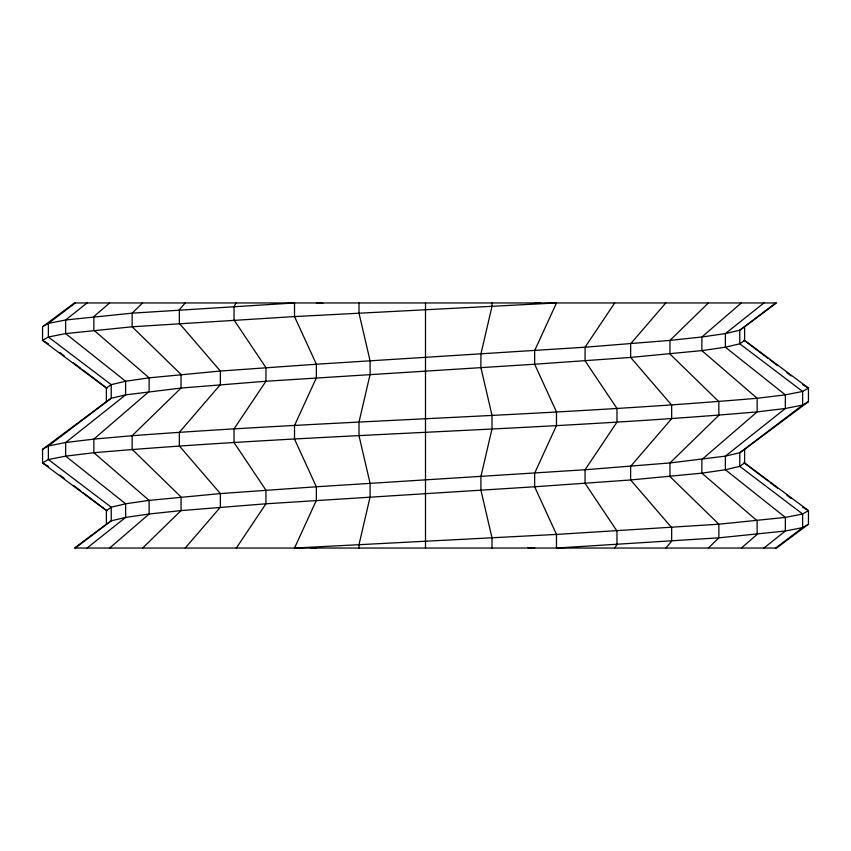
<?xml version="1.0" encoding="UTF-8"?>
<svg xmlns="http://www.w3.org/2000/svg" width="851" height="851" viewBox="0 0 851 851"><rect width="100%" height="100%" fill="white"/><g stroke="black" fill="none" stroke-linecap="round" stroke-linejoin="round"><path stroke-width="1.28" d="M236.301 302.956L234.025 306.36L234.025 319.976L265.938 367.632L265.938 381.248L234.025 428.904L234.025 442.52L265.938 490.176L265.938 503.792L236.301 548.044M614.699 302.956L585.062 347.208L585.062 360.824L616.975 408.48L616.975 422.096L585.062 469.752L585.062 483.368L616.975 531.024L616.975 544.64L614.699 548.044M185.21 302.956L179.348 309.764L179.348 323.38L220.366 371.036L220.366 384.652L179.348 432.308L179.348 445.924L220.366 493.58L220.366 507.196L185.21 548.044M665.79 302.956L630.634 343.804L630.634 357.42L671.652 405.076L671.652 418.692L630.634 466.348L630.634 479.964L671.652 527.62L671.652 541.236L665.79 548.044M142.617 302.956L132.139 313.168L65.644 319.976L48.369 323.38L42.55 326.784L42.55 340.4L106.375 388.056L106.375 401.672L42.55 449.328L42.55 462.944L106.375 510.6L106.375 524.216L74.462 548.044L776.538 548.044L808.45 524.216L808.45 510.6L744.625 462.944L744.625 449.328L808.45 401.672L808.45 388.056L744.625 340.4L744.625 326.784L776.538 302.956L74.462 302.956L42.55 326.784M142.617 548.044L181.04 510.6L265.938 503.792L534.651 486.772L630.634 479.964L701.873 473.156L725.382 469.752L739.774 466.348L744.625 462.944M708.383 302.956L669.96 340.4L585.062 347.208L316.349 364.228L220.366 371.036L149.127 377.844L125.618 381.248L111.226 384.652L106.375 388.056M708.383 548.044L718.861 537.832L785.356 531.024L802.631 527.62L808.45 524.216M109.651 302.956L93.855 316.572L93.855 330.188L149.127 377.844L149.127 391.46L93.855 439.116L65.644 442.52L48.369 445.924L42.55 449.328M109.651 548.044L149.127 514.004L181.04 510.6L181.04 496.984L132.139 449.328L132.139 435.712L181.04 388.056L265.938 381.248L534.651 364.228L630.634 357.42L701.873 350.612L725.382 347.208L739.774 343.804L744.625 340.4M741.349 302.956L701.873 336.996L669.96 340.4L669.96 354.016L718.861 401.672L718.861 415.288L669.96 462.944L585.062 469.752L316.349 486.772L220.366 493.58L149.127 500.388L125.618 503.792L111.226 507.196L106.375 510.6M741.349 548.044L757.145 534.428L757.145 520.812L701.873 473.156L701.873 459.54L757.145 411.884L785.356 408.48L802.631 405.076L808.45 401.672M87.068 302.956L65.644 319.976L65.644 333.592L125.618 381.248L125.618 394.864L65.644 442.52L65.644 456.136L125.618 503.792L125.618 517.408L87.068 548.044M763.932 302.956L725.382 333.592L701.873 336.996L701.873 350.612L757.145 398.268L785.356 394.864L802.631 391.46L808.45 388.056L802.631 384.652M763.932 548.044L785.356 531.024L785.356 517.408L725.382 469.752L725.382 456.136L785.356 408.48L785.356 394.864L725.382 347.208L725.382 333.592L739.774 330.188L744.625 326.784M75.303 302.956L48.369 323.38L48.369 336.996L111.226 384.652L111.226 398.268L48.369 445.924L48.369 459.54L111.226 507.196L111.226 520.812L75.303 548.044M775.697 302.956L739.774 330.188L739.774 343.804L802.631 391.46L802.631 405.076L739.774 452.732L725.382 456.136L669.96 462.944L669.96 476.56L718.861 524.216L718.861 537.832L556.48 548.044L556.48 534.428L534.651 486.772L534.651 473.156L556.48 425.5L556.48 411.884L534.651 364.228L534.651 350.612L556.48 302.956L294.52 316.572L132.139 326.784L65.644 333.592L48.369 336.996L42.55 340.4L48.369 343.804M775.697 548.044L802.631 527.62L802.631 514.004L739.774 466.348L739.774 452.732L744.625 449.328M106.375 401.672L111.226 398.268L125.618 394.864L181.04 388.056L181.04 374.44L132.139 326.784L132.139 313.168L294.52 302.956L294.52 316.572L316.349 364.228L316.349 377.844L294.52 425.5L294.52 439.116L316.349 486.772L316.349 500.388L294.52 548.044L556.48 534.428L718.861 524.216L785.356 517.408L802.631 514.004L808.45 510.6L802.631 507.196M106.375 524.216L111.226 520.812L125.618 517.408L149.127 514.004L149.127 500.388L93.855 452.732L65.644 456.136L48.369 459.54L42.55 462.944L48.369 466.348M316.349 302.956L322.901 303.371M528.099 547.629L534.651 548.044M534.651 302.956L541.108 303.392M309.892 547.608L316.349 548.044M743.965 340.177L768.059 358.441M770.155 360.026L777.495 365.59M786.92 372.738L791.111 375.919M743.965 462.721L768.059 480.985M770.155 482.57L777.495 488.134M786.92 495.282L791.111 498.463M59.889 352.537L64.08 355.718M73.505 362.866L80.845 368.43M82.941 370.015L107.035 388.279M59.889 475.081L64.08 478.262M73.505 485.41L80.845 490.974M82.941 492.559L107.035 510.823M491.995 302.956L491.995 306.36L480.911 354.016L480.911 367.632L491.995 415.288L491.995 428.904L480.911 476.56L480.911 490.176L491.995 537.832L491.995 548.044M425.5 302.956L425.5 548.044M359.005 302.956L359.005 313.168L370.089 360.824L370.089 374.44L359.005 422.096L359.005 435.712L370.089 483.368L370.089 496.984L359.005 544.64L359.005 548.044M132.139 435.712L93.855 439.116L93.855 452.732C314.583 433.606 536.417 431.01 757.145 411.884L757.145 398.268C549.161 416.065 340.283 420.075 132.139 435.712"/></g></svg>
